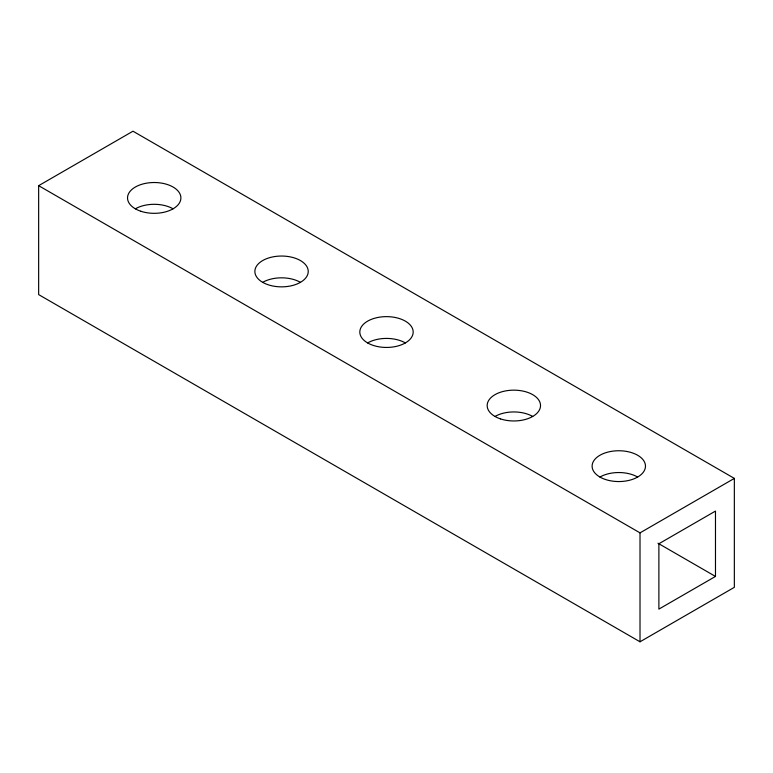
<?xml version="1.0" encoding="UTF-8"?>
<svg xmlns="http://www.w3.org/2000/svg" width="773" height="773" viewBox="0 0 773 773"><rect width="100%" height="100%" fill="white"/><g stroke="black" fill="none" stroke-linecap="round" stroke-linejoin="round"><path stroke-width="1.16" d="M38.65 185.675L132.985 131.207L734.35 478.4L734.35 587.325L640.015 641.793L38.65 294.6L38.65 185.675L640.015 532.868L734.35 478.4M715.479 576.436L658.886 609.114L658.886 543.757L715.479 511.079L715.479 576.436L657.958 543.226M640.015 532.868L640.015 641.793M367.629 342.932A26.678 15.402 0 0 0 412.27 336.023A26.678 15.402 0 0 0 379.591 317.162A26.678 15.402 0 0 0 367.629 342.932A26.678 15.402 0 0 1 405.371 342.932M262.685 282.338A26.678 15.402 0 0 0 307.325 275.439A26.678 15.402 0 0 0 274.647 256.568A26.678 15.402 0 0 0 262.685 282.338A26.678 15.402 0 0 1 300.426 282.338M494.981 416.454A26.678 15.402 0 0 1 532.713 416.454M599.925 477.047A26.678 15.402 0 0 1 637.657 477.047M135.343 208.816A26.678 15.402 0 0 1 173.075 208.816M500.508 418.898A26.678 15.402 0 0 0 540.53 405.564A26.678 15.402 0 0 0 500.508 392.22A26.678 15.402 0 0 0 500.508 418.898M605.452 479.492A26.678 15.402 0 0 0 645.474 466.148A26.678 15.402 0 0 0 605.452 452.814A26.678 15.402 0 0 0 605.452 479.492M140.87 211.261A26.678 15.402 0 0 0 180.892 197.927A26.678 15.402 0 0 0 140.87 184.583A26.678 15.402 0 0 0 140.87 211.261"/></g></svg>
